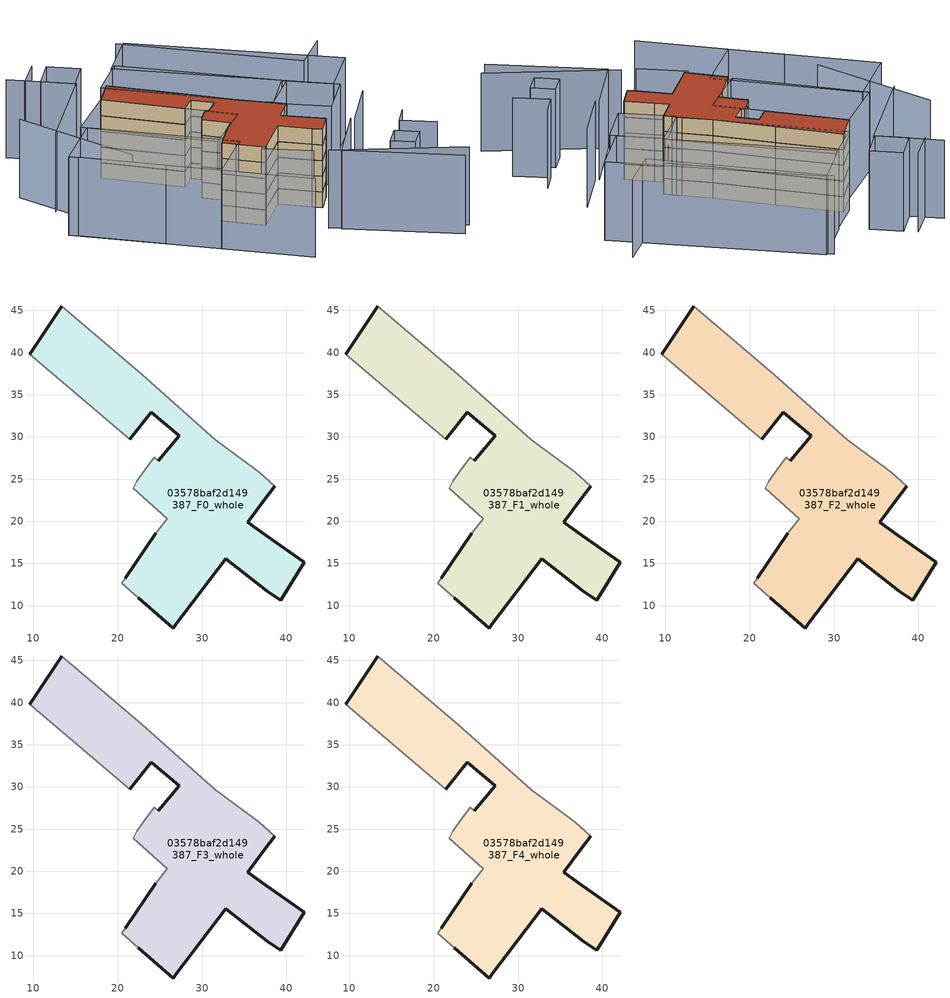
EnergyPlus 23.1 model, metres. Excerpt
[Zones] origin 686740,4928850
03578baf2d149387_F0_whole
 floor ground (EU_floor_Construction): 39.35,10.65 42.09,15.17 37.56,18.35 35.39,19.87 37.44,22.61 38.6,24.17 37.36,25.28 36.78,25.79 36.04,26.34 31.57,29.67 22.85,37.42 13.37,45.52 9.59,39.83 21.4,29.7 23.96,32.9 27.28,30.13 24.81,27.18 24.3,27.57 23.14,25.97 22.27,24.76 21.84,23.9 25.89,20.32 24.51,18.6 20.88,13.23 20.49,12.65 22.46,10.95 26.6,7.35 26.96,7.83 32.79,15.54 37.75,11.74 z0
 wall outside (EU_wall_Construction): 9.59,39.83 13.37,45.52 / 38.6,24.17 37.44,22.61 35.39,19.87 37.56,18.35 42.09,15.17 39.35,10.65 37.75,11.74 32.79,15.54 26.96,7.83 26.6,7.35 22.46,10.95 / 20.88,13.23 24.51,18.6 / 24.81,27.18 27.28,30.13 23.96,32.9 21.4,29.7 z0:3
 wall adiabatic (EU_wall_Construction): 21.4,29.7 9.59,39.83 / 13.37,45.52 22.85,37.42 31.57,29.67 36.04,26.34 36.78,25.79 37.36,25.28 38.6,24.17 / 22.46,10.95 20.49,12.65 20.88,13.23 / 24.51,18.6 25.89,20.32 21.84,23.9 22.27,24.76 23.14,25.97 24.3,27.57 24.81,27.18 z0:3
03578baf2d149387_F1_whole
 floor to 03578baf2d149387_F0_whole (EU_floor_Construction): 39.35,10.65 42.09,15.17 37.56,18.35 35.39,19.87 37.44,22.61 38.6,24.17 37.36,25.28 36.78,25.79 36.04,26.34 31.57,29.67 22.85,37.42 13.37,45.52 9.59,39.83 21.4,29.7 23.96,32.9 27.28,30.13 24.81,27.18 24.3,27.57 23.14,25.97 22.27,24.76 21.84,23.9 25.89,20.32 24.51,18.6 20.88,13.23 20.49,12.65 22.46,10.95 26.6,7.35 26.96,7.83 32.79,15.54 37.75,11.74 z3
 wall outside (EU_wall_Construction): 9.59,39.83 13.37,45.52 / 38.6,24.17 37.44,22.61 35.39,19.87 37.56,18.35 42.09,15.17 39.35,10.65 37.75,11.74 32.79,15.54 26.96,7.83 26.6,7.35 22.46,10.95 / 20.88,13.23 24.51,18.6 / 24.81,27.18 27.28,30.13 23.96,32.9 21.4,29.7 z3:6
 wall adiabatic (EU_wall_Construction): 21.4,29.7 9.59,39.83 / 13.37,45.52 22.85,37.42 31.57,29.67 36.04,26.34 36.78,25.79 37.36,25.28 38.6,24.17 / 22.46,10.95 20.49,12.65 20.88,13.23 / 24.51,18.6 25.89,20.32 21.84,23.9 22.27,24.76 23.14,25.97 24.3,27.57 24.81,27.18 z3:6
03578baf2d149387_F2_whole
 floor to 03578baf2d149387_F1_whole (EU_floor_Construction): 39.35,10.65 42.09,15.17 37.56,18.35 35.39,19.87 37.44,22.61 38.6,24.17 37.36,25.28 36.78,25.79 36.04,26.34 31.57,29.67 22.85,37.42 13.37,45.52 9.59,39.83 21.4,29.7 23.96,32.9 27.28,30.13 24.81,27.18 24.3,27.57 23.14,25.97 22.27,24.76 21.84,23.9 25.89,20.32 24.51,18.6 20.88,13.23 20.49,12.65 22.46,10.95 26.6,7.35 26.96,7.83 32.79,15.54 37.75,11.74 z6
 wall outside (EU_wall_Construction): 9.59,39.83 13.37,45.52 / 38.6,24.17 37.44,22.61 35.39,19.87 37.56,18.35 42.09,15.17 39.35,10.65 37.75,11.74 32.79,15.54 26.96,7.83 26.6,7.35 22.46,10.95 / 20.88,13.23 24.51,18.6 / 24.81,27.18 27.28,30.13 23.96,32.9 21.4,29.7 z6:9
 wall adiabatic (EU_wall_Construction): 21.4,29.7 9.59,39.83 / 13.37,45.52 22.85,37.42 31.57,29.67 36.04,26.34 36.78,25.79 37.36,25.28 38.6,24.17 / 22.46,10.95 20.49,12.65 20.88,13.23 / 24.51,18.6 25.89,20.32 21.84,23.9 22.27,24.76 23.14,25.97 24.3,27.57 24.81,27.18 z6:9
03578baf2d149387_F3_whole
 floor to 03578baf2d149387_F2_whole (EU_floor_Construction): 39.35,10.65 42.09,15.17 37.56,18.35 35.39,19.87 37.44,22.61 38.6,24.17 37.36,25.28 36.78,25.79 36.04,26.34 31.57,29.67 22.85,37.42 13.37,45.52 9.59,39.83 21.4,29.7 23.96,32.9 27.28,30.13 24.81,27.18 24.3,27.57 23.14,25.97 22.27,24.76 21.84,23.9 25.89,20.32 24.51,18.6 20.88,13.23 20.49,12.65 22.46,10.95 26.6,7.35 26.96,7.83 32.79,15.54 37.75,11.74 z9
 wall outside (EU_wall_Construction): 9.59,39.83 13.37,45.52 / 38.6,24.17 37.44,22.61 35.39,19.87 37.56,18.35 42.09,15.17 39.35,10.65 37.75,11.74 32.79,15.54 26.96,7.83 26.6,7.35 22.46,10.95 / 20.88,13.23 24.51,18.6 / 24.81,27.18 27.28,30.13 23.96,32.9 21.4,29.7 z9:12
 wall adiabatic (EU_wall_Construction): 21.4,29.7 9.59,39.83 / 13.37,45.52 22.85,37.42 31.57,29.67 36.04,26.34 36.78,25.79 37.36,25.28 38.6,24.17 / 22.46,10.95 20.49,12.65 20.88,13.23 / 24.51,18.6 25.89,20.32 21.84,23.9 22.27,24.76 23.14,25.97 24.3,27.57 24.81,27.18 z9:12
03578baf2d149387_F4_whole
 floor to 03578baf2d149387_F3_whole (EU_floor_Construction): 39.35,10.65 42.09,15.17 37.56,18.35 35.39,19.87 37.44,22.61 38.6,24.17 37.36,25.28 36.78,25.79 36.04,26.34 31.57,29.67 22.85,37.42 13.37,45.52 9.59,39.83 21.4,29.7 23.96,32.9 27.28,30.13 24.81,27.18 24.3,27.57 23.14,25.97 22.27,24.76 21.84,23.9 25.89,20.32 24.51,18.6 20.88,13.23 20.49,12.65 22.46,10.95 26.6,7.35 26.96,7.83 32.79,15.54 37.75,11.74 z12
 wall outside (EU_wall_Construction): 9.59,39.83 13.37,45.52 / 38.6,24.17 37.44,22.61 35.39,19.87 37.56,18.35 42.09,15.17 39.35,10.65 37.75,11.74 32.79,15.54 26.96,7.83 26.6,7.35 22.46,10.95 / 20.88,13.23 24.51,18.6 / 24.81,27.18 27.28,30.13 23.96,32.9 21.4,29.7 z12:15
 wall adiabatic (EU_wall_Construction): 21.4,29.7 9.59,39.83 / 13.37,45.52 22.85,37.42 31.57,29.67 36.04,26.34 36.78,25.79 37.36,25.28 38.6,24.17 / 22.46,10.95 20.49,12.65 20.88,13.23 / 24.51,18.6 25.89,20.32 21.84,23.9 22.27,24.76 23.14,25.97 24.3,27.57 24.81,27.18 z12:15
 roof outside (EU_roof_Construction): 31.57,29.67 36.04,26.34 36.78,25.79 37.36,25.28 38.6,24.17 37.44,22.61 35.39,19.87 37.56,18.35 42.09,15.17 39.35,10.65 37.75,11.74 32.79,15.54 26.96,7.83 26.6,7.35 22.46,10.95 20.49,12.65 20.88,13.23 24.51,18.6 25.89,20.32 21.84,23.9 22.27,24.76 23.14,25.97 24.3,27.57 24.81,27.18 27.28,30.13 23.96,32.9 21.4,29.7 9.59,39.83 13.37,45.52 22.85,37.42 z15
shading: 36.17,1.44 59.36,-7.65 / -5.43,17.11 28.29,-9.78 / -7.24,37.75 3.72,14.17 / 25.77,7.1 33.62,2.16 / 56.97,-11.08 38.16,0.3 / 38.16,0.3 46.01,13.27 / 59.24,5.25 53.41,8.79 / 53.41,8.79 55.93,12.94 / 46.62,12.9 53.42,24.1 / -1.52,55.65 8.95,48.57 / 8.95,48.57 -4.25,29.03 / 5.3,59.37 1.05,53.34 / 56.1,48.67 50.02,41.05 / 50.02,41.05 23.2,62.46 / 47.92,0.86 50.59,4.93 / 50.59,4.93 54.45,2.4 / 54.45,2.4 51.78,-1.67 / 51.78,-1.67 47.92,0.86 / 14.95,0.86 -6.78,18.19 / -6.78,18.19 1.94,29.13 / 1.94,29.13 23.67,11.8 / 23.67,11.8 14.95,0.86 / 45.39,19.71 36.59,25.49 / 36.59,25.49 42.36,34.28 / 42.36,34.28 51.16,28.49 / 51.16,28.49 45.39,19.71 / 9.59,39.83 28.68,23.46 / 28.68,23.46 20.07,13.42 / 20.07,13.42 0.98,29.78 / 0.98,29.78 9.59,39.83 / 18.55,53.32 43.24,34.08 / 43.24,34.08 36.69,25.68 / 36.69,25.68 12,44.91 / 12,44.91 18.55,53.32 / 24.45,62.21 57.2,39.24 / 57.2,39.24 50.18,29.23 / 50.18,29.23 17.43,52.2 / 17.43,52.2 24.45,62.21 / 12.61,54.58 8.78,48.69 / 8.78,48.69 3.58,52.08 / 3.58,52.08 7.41,57.96 / 7.41,57.96 12.61,54.58 z0:15
[Building]
EU S2 Campaign: North Axis=0; Terrain=City; Solar Distribution=FullExterior
[Site:Location]
Bologna: Latitude=44.5; Longitude=11.25; Time Zone=1; Elevation=37
[SizingPeriod:WeatherFileDays]
AnnualSizingPeriod: Begin Month=1; Begin Day of Month=1; End Month=12; End Day of Month=31; Day of Week for Start Day=Monday; Use Weather File Daylight Saving Period=No; Use Weather File Rain and Snow Indicators=No
[MATERIAL]
EU_InternalMass_Material: Roughness=MediumRough; Thickness=0.1; Conductivity=1; Density=1800; Specific Heat=900; Thermal Absorptance=0.9; Solar Absorptance=0.7; Visible Absorptance=0.7
[MATERIAL:NOMASS] Roughness=MediumRough; Thermal Absorptance=0.9; Solar Absorptance=0.7; Visible Absorptance=0.7
Name | Thermal Resistance
EU_wall_NoMass | 0.905828
EU_roof_NoMass | 0.37593
EU_floor_NoMass | 0.67114
[CONSTRUCTION]
EU_wall_Construction: EU_wall_NoMass
EU_roof_Construction: EU_roof_NoMass
EU_floor_Construction: EU_floor_NoMass
EU_InternalMass_Construction: EU_InternalMass_Material
[ZONE] Type=1; Multiplier=1; Ceiling Height=autocalculate; Volume=1151.29; Floor Area=autocalculate; Part of Total Floor Area=Yes
03578baf2d149387_F0_whole; 03578baf2d149387_F1_whole; 03578baf2d149387_F2_whole; 03578baf2d149387_F3_whole; 03578baf2d149387_F4_whole
[INTERNALMASS] Construction=EU_InternalMass_Construction; Surface Area=369.466
Name | Zone or ZoneList
03578baf2d149387_F0_whole_EU_InternalMass | 03578baf2d149387_F0_whole
03578baf2d149387_F1_whole_EU_InternalMass | 03578baf2d149387_F1_whole
03578baf2d149387_F2_whole_EU_InternalMass | 03578baf2d149387_F2_whole
03578baf2d149387_F3_whole_EU_InternalMass | 03578baf2d149387_F3_whole
03578baf2d149387_F4_whole_EU_InternalMass | 03578baf2d149387_F4_whole
[OTHEREQUIPMENT] Fuel Type=Electricity; Design Level Calculation Method=Watts/Area; Power per Zone Floor Area=1; Fraction Latent=0; Fraction Radiant=0; Fraction Lost=0; Carbon Dioxide Generation Rate=0; EndUse Subcategory=EU_Step8_InternalGains
Name | Zone or ZoneList or Space or SpaceList | Schedule
EU_Step8_InternalGain_03578baf2d149387_F0_whole_f000 | 03578baf2d149387_F0_whole | EU_Step8_GainSchedule_03578baf2d149387_F0_whole_f000
EU_Step8_InternalGain_03578baf2d149387_F1_whole_f000 | 03578baf2d149387_F1_whole | EU_Step8_GainSchedule_03578baf2d149387_F1_whole_f000
EU_Step8_InternalGain_03578baf2d149387_F2_whole_f000 | 03578baf2d149387_F2_whole | EU_Step8_GainSchedule_03578baf2d149387_F2_whole_f000
EU_Step8_InternalGain_03578baf2d149387_F3_whole_f000 | 03578baf2d149387_F3_whole | EU_Step8_GainSchedule_03578baf2d149387_F3_whole_f000
EU_Step8_InternalGain_03578baf2d149387_F4_whole_f000 | 03578baf2d149387_F4_whole | EU_Step8_GainSchedule_03578baf2d149387_F4_whole_f000
[ZONEVENTILATION:DESIGNFLOWRATE] Schedule=EU_AlwaysOn; Design Flow Rate Calculation Method=AirChanges/Hour; Air Changes per Hour=0.73129; Ventilation Type=Natural; Fan Pressure Rise=0; Fan Total Efficiency=1; Constant Term Coefficient=1; Temperature Term Coefficient=0; Velocity Term Coefficient=0; Velocity Squared Term Coefficient=0; Minimum Indoor Temperature=-100; Maximum Indoor Temperature=100; Delta Temperature=-100; Minimum Outdoor Temperature=-100; Maximum Outdoor Temperature=100; Maximum Wind Speed=40
Name | Zone or ZoneList or Space or SpaceList
EU_ConstantAir_03578baf2d149387_F0_whole | 03578baf2d149387_F0_whole
EU_ConstantAir_03578baf2d149387_F1_whole | 03578baf2d149387_F1_whole
EU_ConstantAir_03578baf2d149387_F2_whole | 03578baf2d149387_F2_whole
EU_ConstantAir_03578baf2d149387_F3_whole | 03578baf2d149387_F3_whole
EU_ConstantAir_03578baf2d149387_F4_whole | 03578baf2d149387_F4_whole
[HVACTEMPLATE:THERMOSTAT] Constant Heating Setpoint=20; Constant Cooling Setpoint=50
EU_HeatOnly_03578baf2d149387_F0_whole; EU_HeatOnly_03578baf2d149387_F1_whole; EU_HeatOnly_03578baf2d149387_F2_whole; EU_HeatOnly_03578baf2d149387_F3_whole; EU_HeatOnly_03578baf2d149387_F4_whole
[HVACTEMPLATE:ZONE:IDEALLOADSAIRSYSTEM] System Availability Schedule=EU_AlwaysOn; Maximum Heating Supply Air Temperature=50; Minimum Cooling Supply Air Temperature=13; Maximum Heating Supply Air Humidity Ratio=0.0156; Minimum Cooling Supply Air Humidity Ratio=0.0077; Heating Limit=NoLimit; Cooling Limit=NoLimit; Heating Availability Schedule=EU_AlwaysOn; Cooling Availability Schedule=EU_CoolingOff; Dehumidification Control Type=ConstantSensibleHeatRatio; Cooling Sensible Heat Ratio=0.7; Dehumidification Setpoint=60; Humidification Control Type=None; Humidification Setpoint=30; Outdoor Air Method=None; Outdoor Air Flow Rate per Person=0.00944; Outdoor Air Flow Rate per Zone Floor Area=0; Outdoor Air Flow Rate per Zone=0; Demand Controlled Ventilation Type=None; Outdoor Air Economizer Type=NoEconomizer; Heat Recovery Type=None; Sensible Heat Recovery Effectiveness=0.7; Latent Heat Recovery Effectiveness=0.65
Name | Template Thermostat
03578baf2d149387_F0_whole | EU_HeatOnly_03578baf2d149387_F0_whole
03578baf2d149387_F1_whole | EU_HeatOnly_03578baf2d149387_F1_whole
03578baf2d149387_F2_whole | EU_HeatOnly_03578baf2d149387_F2_whole
03578baf2d149387_F3_whole | EU_HeatOnly_03578baf2d149387_F3_whole
03578baf2d149387_F4_whole | EU_HeatOnly_03578baf2d149387_F4_whole
[SIZING:ZONE] Zone Cooling Design Supply Air Temperature Input Method=SupplyAirTemperature; Zone Cooling Design Supply Air Temperature=13; Zone Heating Design Supply Air Temperature Input Method=SupplyAirTemperature; Zone Heating Design Supply Air Temperature=50; Zone Cooling Design Supply Air Humidity Ratio=0.008; Zone Heating Design Supply Air Humidity Ratio=0.008; Cooling Design Air Flow Method=DesignDay; Cooling Design Air Flow Rate=0; Cooling Minimum Air Flow per Zone Floor Area=0.000762; Cooling Minimum Air Flow=0; Cooling Minimum Air Flow Fraction=0.2; Heating Design Air Flow Method=DesignDay; Heating Design Air Flow Rate=0; Heating Maximum Air Flow per Zone Floor Area=0.002032; Heating Maximum Air Flow=0.141576; Heating Maximum Air Flow Fraction=0.3; Account for Dedicated Outdoor Air System=No; Dedicated Outdoor Air System Control Strategy=NeutralSupplyAir; Dedicated Outdoor Air Low Setpoint Temperature for Design=autosize; Dedicated Outdoor Air High Setpoint Temperature for Design=autosize; Zone Load Sizing Method=Sensible Load Only No Latent Load; Zone Latent Cooling Design Supply Air Humidity Ratio Input Method=HumidityRatioDifference; Zone Cooling Design Supply Air Humidity Ratio Difference=0.005; Zone Latent Heating Design Supply Air Humidity Ratio Input Method=HumidityRatioDifference; Zone Humidification Design Supply Air Humidity Ratio Difference=0.005
03578baf2d149387_F0_whole; 03578baf2d149387_F1_whole; 03578baf2d149387_F2_whole; 03578baf2d149387_F3_whole; 03578baf2d149387_F4_whole
[SCHEDULE:CONSTANT]
Name | Hourly Value
EU_AlwaysOn | 1
EU_CoolingOff | 0
[SCHEDULE:FILE] Column Number=1; Rows to Skip at Top=0; Number of Hours of Data=8760; Column Separator=Comma; Interpolate to Timestep=No; Minutes per Item=60; Adjust Schedule for Daylight Savings=Yes
Name | File
EU_Step8_GainSchedule_03578baf2d149387_F0_whole_f000 | ../../schedules/03578baf2d149387/03578baf2d149387_F0_whole_f000_gain.csv
EU_Step8_GainSchedule_03578baf2d149387_F1_whole_f000 | ../../schedules/03578baf2d149387/03578baf2d149387_F1_whole_f000_gain.csv
EU_Step8_GainSchedule_03578baf2d149387_F2_whole_f000 | ../../schedules/03578baf2d149387/03578baf2d149387_F2_whole_f000_gain.csv
EU_Step8_GainSchedule_03578baf2d149387_F3_whole_f000 | ../../schedules/03578baf2d149387/03578baf2d149387_F3_whole_f000_gain.csv
EU_Step8_GainSchedule_03578baf2d149387_F4_whole_f000 | ../../schedules/03578baf2d149387/03578baf2d149387_F4_whole_f000_gain.csv
